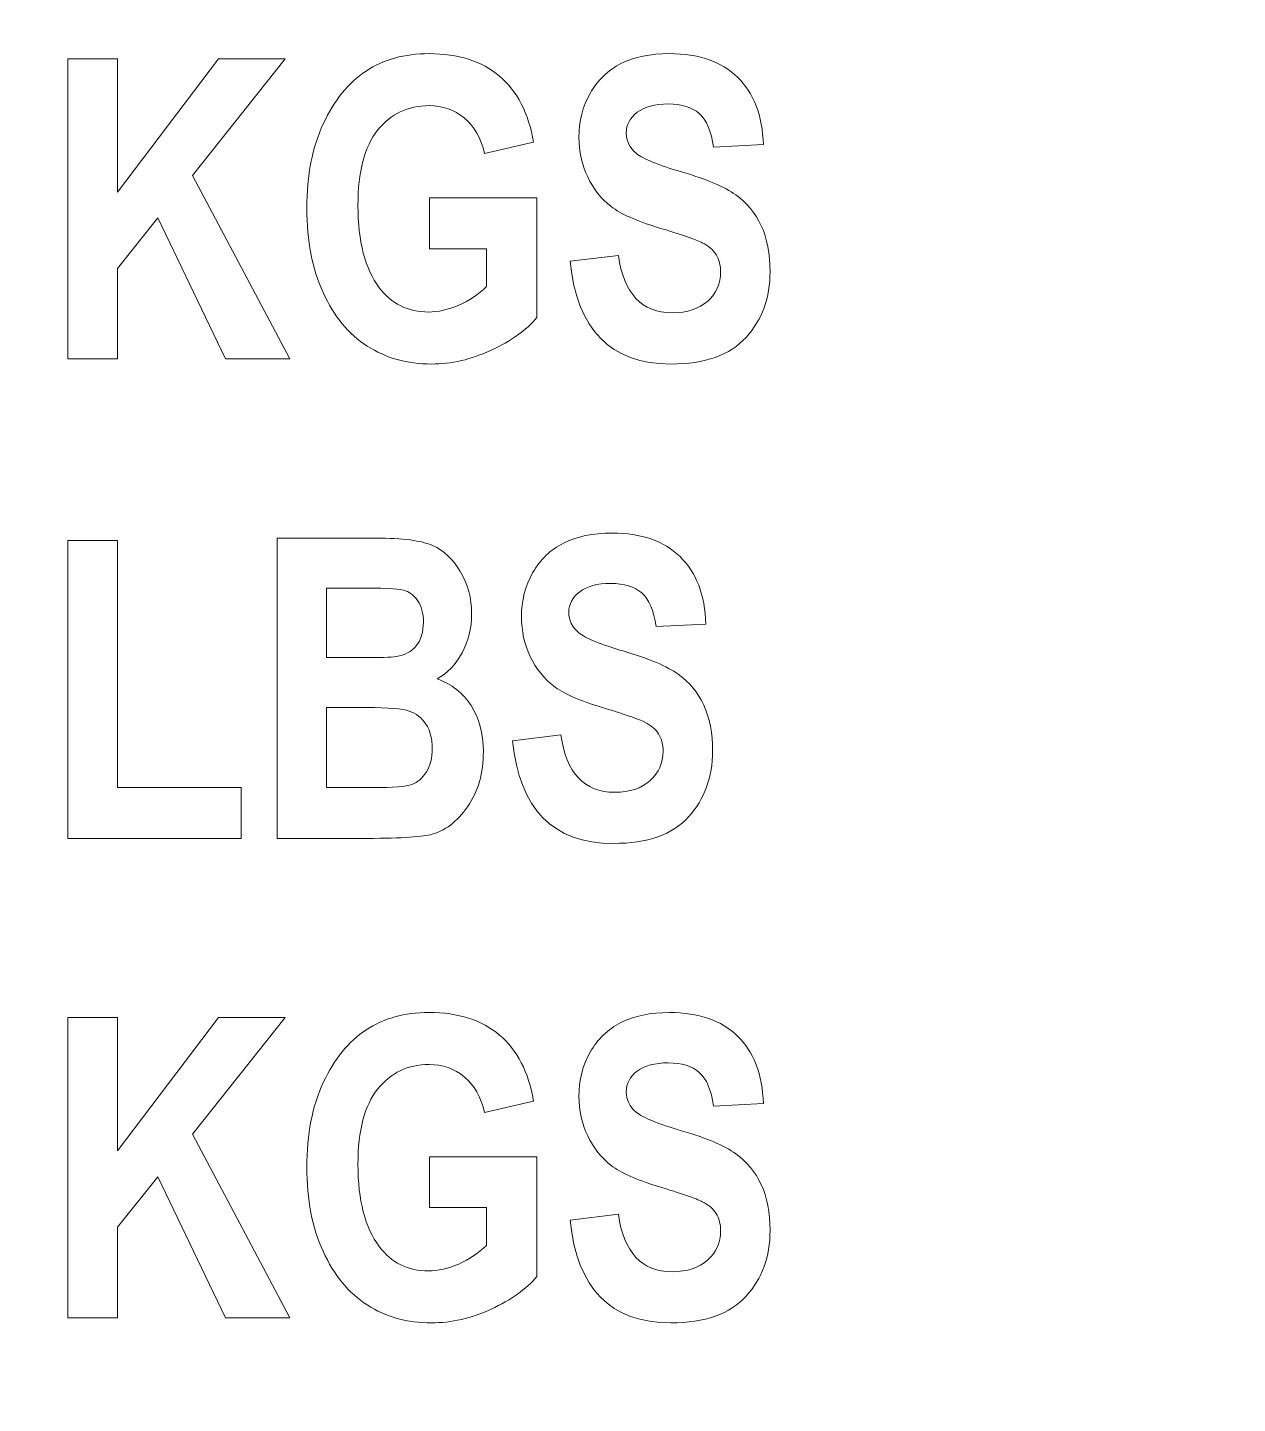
# Model space of a CAD drawing. Header units: centimetres. Extents: x -58 to 58, y -29 to 29.
# Drawn here: x -31.637 to -30.555, y 6.762 to 7.992 of the extents above; entities that cross this region are included whole.
import ezdxf

# ---------------------------------------------------------------- set-up
doc = ezdxf.new("R2010")
doc.units = ezdxf.units.CM
doc.header["$MEASUREMENT"] = 0
doc.layers.add('Layer 1', color=7, linetype='Continuous')

msp = doc.modelspace()

# ---------------------------------------------------------------- linework, layer by layer
at = {"layer": 'Layer 1', "lineweight": 9}
msp.add_open_spline([(-29.29362, 12.7031), (-29.29362, 12.7031), (-31.3736, 12.7031), (-31.3736, 12.7031), (-31.3736, 12.7031), (-31.3736, 12.7031), (-31.3736, 12.96309), (-31.3736, 12.96309), (-31.3736, 12.96309), (-31.3736, 12.96309), (-36.47356, 12.96309), (-36.47356, 12.96309), (-36.47356, 12.96309), (-36.47356, 12.96309), (-41.57351, 12.96309), (-41.57351, 12.96309), (-41.57351, 12.96309), (-41.57351, 12.96309), (-41.57351, 12.7031), (-41.57351, 12.7031), (-41.57351, 12.7031), (-41.57351, 12.7031), (-43.65349, 12.7031), (-43.65349, 12.7031), (-43.65349, 12.7031), (-43.65349, 12.7031), (-43.65349, -2.97676), (-43.65349, -2.97676), (-43.65349, -2.97676), (-43.65349, -2.97676), (-43.37349, -2.97676), (-43.37349, -2.97676), (-43.37349, -2.97676), (-43.37349, -2.97676), (-43.37349, -3.23675), (-43.37349, -3.23675), (-43.37349, -3.23675), (-43.37349, -3.23675), (-43.07349, -3.23675), (-43.07349, -3.23675), (-43.07349, -3.23675), (-43.07349, -3.23675), (-43.07349, -2.97676), (-43.07349, -2.97676), (-43.07349, -2.97676), (-43.07349, -2.97676), (-42.87349, -2.97676), (-42.87349, -2.97676), (-42.87349, -2.97676), (-42.87349, -2.97676), (-42.87349, -2.45676), (-42.87349, -2.45676), (-42.87349, -2.45676), (-42.87349, -2.45676), (-41.57351, -2.45676), (-41.57351, -2.45676), (-41.57351, -2.45676), (-41.57351, -2.45676), (-41.57351, -2.71676), (-41.57351, -2.71676), (-41.57351, -2.71676), (-41.57351, -2.71676), (-36.47356, -2.71676), (-36.47356, -2.71676), (-36.47356, -2.71676), (-36.47356, -2.71676), (-31.3736, -2.71676), (-31.3736, -2.71676), (-31.3736, -2.71676), (-31.3736, -2.71676), (-31.3736, -2.45676), (-31.3736, -2.45676), (-31.3736, -2.45676), (-31.3736, -2.45676), (-30.07362, -2.45676), (-30.07362, -2.45676), (-30.07362, -2.45676), (-30.07362, -2.45676), (-30.07362, -2.97676), (-30.07362, -2.97676), (-30.07362, -2.97676), (-30.07362, -2.97676), (-29.87362, -2.97676), (-29.87362, -2.97676), (-29.87362, -2.97676), (-29.87362, -2.97676), (-29.87362, -3.23675), (-29.87362, -3.23675), (-29.87362, -3.23675), (-29.87362, -3.23675), (-29.57362, -3.23675), (-29.57362, -3.23675), (-29.57362, -3.23675), (-29.57362, -3.23675), (-29.57362, -2.97676), (-29.57362, -2.97676), (-29.57362, -2.97676), (-29.57362, -2.97676), (-29.29362, -2.97676), (-29.29362, -2.97676), (-29.29362, -2.97676), (-29.29362, -2.97676), (-29.29362, 12.7031), (-29.29362, 12.7031)], degree=3, knots=[0, 0, 0, 0, 0.037037, 0.037037, 0.037037, 0.037037, 0.0740741, 0.0740741, 0.0740741, 0.0740741, 0.1111111, 0.1111111, 0.1111111, 0.1111111, 0.1481481, 0.1481481, 0.1481481, 0.1481481, 0.1851852, 0.1851852, 0.1851852, 0.1851852, 0.2222222, 0.2222222, 0.2222222, 0.2222222, 0.2592593, 0.2592593, 0.2592593, 0.2592593, 0.2962963, 0.2962963, 0.2962963, 0.2962963, 0.3333333, 0.3333333, 0.3333333, 0.3333333, 0.3703704, 0.3703704, 0.3703704, 0.3703704, 0.4074074, 0.4074074, 0.4074074, 0.4074074, 0.4444444, 0.4444444, 0.4444444, 0.4444444, 0.4814815, 0.4814815, 0.4814815, 0.4814815, 0.5185185, 0.5185185, 0.5185185, 0.5185185, 0.5555556, 0.5555556, 0.5555556, 0.5555556, 0.5925926, 0.5925926, 0.5925926, 0.5925926, 0.6296296, 0.6296296, 0.6296296, 0.6296296, 0.6666667, 0.6666667, 0.6666667, 0.6666667, 0.7037037, 0.7037037, 0.7037037, 0.7037037, 0.7407407, 0.7407407, 0.7407407, 0.7407407, 0.7777778, 0.7777778, 0.7777778, 0.7777778, 0.8148148, 0.8148148, 0.8148148, 0.8148148, 0.8518519, 0.8518519, 0.8518519, 0.8518519, 0.8888889, 0.8888889, 0.8888889, 0.8888889, 0.9259259, 0.9259259, 0.9259259, 0.9259259, 1, 1, 1, 1], dxfattribs=at)
at = {"layer": 'Layer 1', "color": 140, "lineweight": 9}
for points, knots in [([(-31.60129, 7.6956), (-31.60129, 7.6956), (-31.60129, 7.9641), (-31.60129, 7.9641), (-31.60129, 7.9641), (-31.60129, 7.9641), (-31.55704, 7.9641), (-31.55704, 7.9641), (-31.55704, 7.9641), (-31.55704, 7.9641), (-31.55704, 7.84479), (-31.55704, 7.84479), (-31.55704, 7.84479), (-31.55704, 7.84479), (-31.46673, 7.9641), (-31.46673, 7.9641), (-31.46673, 7.9641), (-31.46673, 7.9641), (-31.40685, 7.9641), (-31.40685, 7.9641), (-31.40685, 7.9641), (-31.40685, 7.9641), (-31.48998, 7.85973), (-31.48998, 7.85973), (-31.48998, 7.85973), (-31.48998, 7.85973), (-31.40273, 7.6956), (-31.40273, 7.6956), (-31.40273, 7.6956), (-31.40273, 7.6956), (-31.46029, 7.6956), (-31.46029, 7.6956), (-31.46029, 7.6956), (-31.46029, 7.6956), (-31.52091, 7.82173), (-31.52091, 7.82173), (-31.52091, 7.82173), (-31.52091, 7.82173), (-31.55704, 7.7766), (-31.55704, 7.7766), (-31.55704, 7.7766), (-31.55704, 7.7766), (-31.55704, 7.6956), (-31.55704, 7.6956), (-31.55704, 7.6956), (-31.55704, 7.6956), (-31.60129, 7.6956), (-31.60129, 7.6956)], [0, 0, 0, 0, 0.0769231, 0.0769231, 0.0769231, 0.0769231, 0.1538462, 0.1538462, 0.1538462, 0.1538462, 0.2307692, 0.2307692, 0.2307692, 0.2307692, 0.3076923, 0.3076923, 0.3076923, 0.3076923, 0.3846154, 0.3846154, 0.3846154, 0.3846154, 0.4615385, 0.4615385, 0.4615385, 0.4615385, 0.5384615, 0.5384615, 0.5384615, 0.5384615, 0.6153846, 0.6153846, 0.6153846, 0.6153846, 0.6923077, 0.6923077, 0.6923077, 0.6923077, 0.7692308, 0.7692308, 0.7692308, 0.7692308, 0.8461538, 0.8461538, 0.8461538, 0.8461538, 1, 1, 1, 1]), ([(-31.27772, 7.79423), (-31.27772, 7.79423), (-31.27772, 7.8396), (-31.27772, 7.8396), (-31.27772, 7.8396), (-31.27772, 7.8396), (-31.18172, 7.8396), (-31.18172, 7.8396), (-31.18172, 7.8396), (-31.18172, 7.8396), (-31.18172, 7.73266), (-31.18172, 7.73266), (-31.18172, 7.73266), (-31.19135, 7.72129), (-31.20504, 7.71154), (-31.22272, 7.70335), (-31.22272, 7.70335), (-31.24047, 7.69516), (-31.25822, 7.6911), (-31.27604, 7.6911), (-31.27604, 7.6911), (-31.29779, 7.6911), (-31.31697, 7.69641), (-31.33354, 7.7071), (-31.33354, 7.7071), (-31.35016, 7.71779), (-31.36335, 7.73379), (-31.37304, 7.7551), (-31.37304, 7.7551), (-31.38272, 7.77635), (-31.3876, 7.80141), (-31.3876, 7.83023), (-31.3876, 7.83023), (-31.3876, 7.85973), (-31.38266, 7.88504), (-31.37285, 7.90598), (-31.37285, 7.90598), (-31.36304, 7.92698), (-31.35029, 7.94266), (-31.3346, 7.95304), (-31.3346, 7.95304), (-31.31891, 7.96341), (-31.30016, 7.9686), (-31.27829, 7.9686), (-31.27829, 7.9686), (-31.25204, 7.9686), (-31.23104, 7.96191), (-31.21522, 7.94848), (-31.21522, 7.94848), (-31.19941, 7.9351), (-31.18922, 7.91541), (-31.18472, 7.88948), (-31.18472, 7.88948), (-31.18472, 7.88948), (-31.2286, 7.87935), (-31.2286, 7.87935), (-31.2286, 7.87935), (-31.23191, 7.89316), (-31.23791, 7.90373), (-31.24672, 7.9111), (-31.24672, 7.9111), (-31.25554, 7.91841), (-31.26604, 7.9221), (-31.27829, 7.9221), (-31.27829, 7.9221), (-31.29722, 7.9221), (-31.31254, 7.91479), (-31.32429, 7.9001), (-31.32429, 7.9001), (-31.33597, 7.88541), (-31.34185, 7.86304), (-31.34185, 7.83298), (-31.34185, 7.83298), (-31.34185, 7.80066), (-31.33547, 7.77616), (-31.32279, 7.75935), (-31.32279, 7.75935), (-31.31197, 7.74485), (-31.29722, 7.7376), (-31.27872, 7.7376), (-31.27872, 7.7376), (-31.27004, 7.7376), (-31.26104, 7.73966), (-31.25172, 7.74373), (-31.25172, 7.74373), (-31.24235, 7.74779), (-31.23404, 7.75335), (-31.22672, 7.76035), (-31.22672, 7.76035), (-31.22672, 7.76035), (-31.22672, 7.79423), (-31.22672, 7.79423), (-31.22672, 7.79423), (-31.22672, 7.79423), (-31.27772, 7.79423), (-31.27772, 7.79423)], [0, 0, 0, 0, 0.04, 0.04, 0.04, 0.04, 0.08, 0.08, 0.08, 0.08, 0.12, 0.12, 0.12, 0.12, 0.16, 0.16, 0.16, 0.16, 0.2, 0.2, 0.2, 0.2, 0.24, 0.24, 0.24, 0.24, 0.28, 0.28, 0.28, 0.28, 0.32, 0.32, 0.32, 0.32, 0.36, 0.36, 0.36, 0.36, 0.4, 0.4, 0.4, 0.4, 0.44, 0.44, 0.44, 0.44, 0.48, 0.48, 0.48, 0.48, 0.52, 0.52, 0.52, 0.52, 0.56, 0.56, 0.56, 0.56, 0.6, 0.6, 0.6, 0.6, 0.64, 0.64, 0.64, 0.64, 0.68, 0.68, 0.68, 0.68, 0.72, 0.72, 0.72, 0.72, 0.76, 0.76, 0.76, 0.76, 0.8, 0.8, 0.8, 0.8, 0.84, 0.84, 0.84, 0.84, 0.88, 0.88, 0.88, 0.88, 0.92, 0.92, 0.92, 0.92, 1, 1, 1, 1]), ([(-31.15204, 7.78298), (-31.15204, 7.78298), (-31.10891, 7.78823), (-31.10891, 7.78823), (-31.10891, 7.78823), (-31.10404, 7.75398), (-31.08798, 7.73685), (-31.06079, 7.73685), (-31.06079, 7.73685), (-31.04729, 7.73685), (-31.03673, 7.74035), (-31.02898, 7.74735), (-31.02898, 7.74735), (-31.02129, 7.75435), (-31.01741, 7.76304), (-31.01741, 7.77341), (-31.01741, 7.77341), (-31.01741, 7.77954), (-31.01879, 7.78466), (-31.02148, 7.78898), (-31.02148, 7.78898), (-31.02416, 7.79323), (-31.02829, 7.79673), (-31.03379, 7.79948), (-31.03379, 7.79948), (-31.03929, 7.80223), (-31.05266, 7.80685), (-31.07379, 7.81329), (-31.07379, 7.81329), (-31.09273, 7.81904), (-31.1066, 7.82523), (-31.11541, 7.83191), (-31.11541, 7.83191), (-31.12416, 7.83866), (-31.13116, 7.84748), (-31.13635, 7.85835), (-31.13635, 7.85835), (-31.14154, 7.86929), (-31.14416, 7.88104), (-31.14416, 7.8936), (-31.14416, 7.8936), (-31.14416, 7.90823), (-31.14085, 7.92141), (-31.13416, 7.9331), (-31.13416, 7.9331), (-31.12748, 7.94479), (-31.11829, 7.95366), (-31.10654, 7.95966), (-31.10654, 7.95966), (-31.09479, 7.9656), (-31.08029, 7.9686), (-31.06304, 7.9686), (-31.06304, 7.9686), (-31.0371, 7.9686), (-31.01685, 7.9616), (-31.00229, 7.94754), (-31.00229, 7.94754), (-30.98773, 7.93348), (-30.98004, 7.91335), (-30.97916, 7.88723), (-30.97916, 7.88723), (-30.97916, 7.88723), (-31.02379, 7.88498), (-31.02379, 7.88498), (-31.02379, 7.88498), (-31.02573, 7.89929), (-31.02998, 7.90935), (-31.03648, 7.91504), (-31.03648, 7.91504), (-31.04298, 7.92073), (-31.05223, 7.9236), (-31.06429, 7.9236), (-31.06429, 7.9236), (-31.07629, 7.9236), (-31.08554, 7.9211), (-31.09204, 7.91616), (-31.09204, 7.91616), (-31.09854, 7.91123), (-31.10179, 7.9051), (-31.10179, 7.89773), (-31.10179, 7.89773), (-31.10179, 7.89048), (-31.09879, 7.88441), (-31.09285, 7.87948), (-31.09285, 7.87948), (-31.08691, 7.87454), (-31.07335, 7.86898), (-31.05229, 7.86291), (-31.05229, 7.86291), (-31.02991, 7.85635), (-31.01379, 7.84948), (-31.00385, 7.84235), (-31.00385, 7.84235), (-30.99391, 7.83516), (-30.98629, 7.82598), (-30.98104, 7.81473), (-30.98104, 7.81473), (-30.97579, 7.80341), (-30.97316, 7.78973), (-30.97316, 7.7736), (-30.97316, 7.7736), (-30.97316, 7.75035), (-30.98035, 7.73073), (-30.99466, 7.71491), (-30.99466, 7.71491), (-31.00904, 7.69904), (-31.03148, 7.6911), (-31.06198, 7.6911), (-31.06198, 7.6911), (-31.11591, 7.6911), (-31.14591, 7.72173), (-31.15204, 7.78298)], [0, 0, 0, 0, 0.0344828, 0.0344828, 0.0344828, 0.0344828, 0.0689655, 0.0689655, 0.0689655, 0.0689655, 0.1034483, 0.1034483, 0.1034483, 0.1034483, 0.137931, 0.137931, 0.137931, 0.137931, 0.1724138, 0.1724138, 0.1724138, 0.1724138, 0.2068966, 0.2068966, 0.2068966, 0.2068966, 0.2413793, 0.2413793, 0.2413793, 0.2413793, 0.2758621, 0.2758621, 0.2758621, 0.2758621, 0.3103448, 0.3103448, 0.3103448, 0.3103448, 0.3448276, 0.3448276, 0.3448276, 0.3448276, 0.3793103, 0.3793103, 0.3793103, 0.3793103, 0.4137931, 0.4137931, 0.4137931, 0.4137931, 0.4482759, 0.4482759, 0.4482759, 0.4482759, 0.4827586, 0.4827586, 0.4827586, 0.4827586, 0.5172414, 0.5172414, 0.5172414, 0.5172414, 0.5517241, 0.5517241, 0.5517241, 0.5517241, 0.5862069, 0.5862069, 0.5862069, 0.5862069, 0.6206897, 0.6206897, 0.6206897, 0.6206897, 0.6551724, 0.6551724, 0.6551724, 0.6551724, 0.6896552, 0.6896552, 0.6896552, 0.6896552, 0.7241379, 0.7241379, 0.7241379, 0.7241379, 0.7586207, 0.7586207, 0.7586207, 0.7586207, 0.7931034, 0.7931034, 0.7931034, 0.7931034, 0.8275862, 0.8275862, 0.8275862, 0.8275862, 0.862069, 0.862069, 0.862069, 0.862069, 0.8965517, 0.8965517, 0.8965517, 0.8965517, 0.9310345, 0.9310345, 0.9310345, 0.9310345, 1, 1, 1, 1]), ([(-31.60129, 7.26691), (-31.60129, 7.26691), (-31.60129, 7.53316), (-31.60129, 7.53316), (-31.60129, 7.53316), (-31.60129, 7.53316), (-31.55704, 7.53316), (-31.55704, 7.53316), (-31.55704, 7.53316), (-31.55704, 7.53316), (-31.55704, 7.31229), (-31.55704, 7.31229), (-31.55704, 7.31229), (-31.55704, 7.31229), (-31.44641, 7.31229), (-31.44641, 7.31229), (-31.44641, 7.31229), (-31.44641, 7.31229), (-31.44641, 7.26691), (-31.44641, 7.26691), (-31.44641, 7.26691), (-31.44641, 7.26691), (-31.60129, 7.26691), (-31.60129, 7.26691)], [0, 0, 0, 0, 0.1428571, 0.1428571, 0.1428571, 0.1428571, 0.2857143, 0.2857143, 0.2857143, 0.2857143, 0.4285714, 0.4285714, 0.4285714, 0.4285714, 0.5714286, 0.5714286, 0.5714286, 0.5714286, 0.7142857, 0.7142857, 0.7142857, 0.7142857, 1, 1, 1, 1]), ([(-31.41416, 7.53541), (-31.41416, 7.53541), (-31.32585, 7.53541), (-31.32585, 7.53541), (-31.32585, 7.53541), (-31.30178, 7.53541), (-31.28485, 7.53322), (-31.27503, 7.52879), (-31.27503, 7.52879), (-31.26522, 7.52441), (-31.25697, 7.51666), (-31.25028, 7.50554), (-31.25028, 7.50554), (-31.24353, 7.49441), (-31.24016, 7.48185), (-31.24016, 7.46779), (-31.24016, 7.46779), (-31.24016, 7.45485), (-31.24303, 7.44316), (-31.24872, 7.43272), (-31.24872, 7.43272), (-31.25447, 7.42222), (-31.26191, 7.41454), (-31.27103, 7.40954), (-31.27103, 7.40954), (-31.2581, 7.40491), (-31.24797, 7.39697), (-31.24066, 7.38572), (-31.24066, 7.38572), (-31.23335, 7.37447), (-31.22966, 7.36085), (-31.22966, 7.34472), (-31.22966, 7.34472), (-31.22966, 7.32516), (-31.23435, 7.30866), (-31.24378, 7.29522), (-31.24378, 7.29522), (-31.25316, 7.28172), (-31.26428, 7.27341), (-31.2771, 7.27022), (-31.2771, 7.27022), (-31.28603, 7.26804), (-31.30672, 7.26691), (-31.33922, 7.26691), (-31.33922, 7.26691), (-31.33922, 7.26691), (-31.41416, 7.26691), (-31.41416, 7.26691), (-31.41416, 7.26691), (-31.41416, 7.26691), (-31.41416, 7.53541), (-31.41416, 7.53541)], [0, 0, 0, 0, 0.0714286, 0.0714286, 0.0714286, 0.0714286, 0.1428571, 0.1428571, 0.1428571, 0.1428571, 0.2142857, 0.2142857, 0.2142857, 0.2142857, 0.2857143, 0.2857143, 0.2857143, 0.2857143, 0.3571429, 0.3571429, 0.3571429, 0.3571429, 0.4285714, 0.4285714, 0.4285714, 0.4285714, 0.5, 0.5, 0.5, 0.5, 0.5714286, 0.5714286, 0.5714286, 0.5714286, 0.6428571, 0.6428571, 0.6428571, 0.6428571, 0.7142857, 0.7142857, 0.7142857, 0.7142857, 0.7857143, 0.7857143, 0.7857143, 0.7857143, 0.8571429, 0.8571429, 0.8571429, 0.8571429, 1, 1, 1, 1]), ([(-31.20347, 7.35429), (-31.20347, 7.35429), (-31.16034, 7.35954), (-31.16034, 7.35954), (-31.16034, 7.35954), (-31.15547, 7.32529), (-31.13941, 7.30816), (-31.11222, 7.30816), (-31.11222, 7.30816), (-31.09872, 7.30816), (-31.08816, 7.31166), (-31.08041, 7.31866), (-31.08041, 7.31866), (-31.07272, 7.32566), (-31.06884, 7.33435), (-31.06884, 7.34472), (-31.06884, 7.34472), (-31.06884, 7.35085), (-31.07022, 7.35597), (-31.07291, 7.36029), (-31.07291, 7.36029), (-31.07559, 7.36454), (-31.07972, 7.36804), (-31.08522, 7.37079), (-31.08522, 7.37079), (-31.09072, 7.37354), (-31.10409, 7.37816), (-31.12522, 7.3846), (-31.12522, 7.3846), (-31.14416, 7.39035), (-31.15803, 7.39654), (-31.16684, 7.40322), (-31.16684, 7.40322), (-31.17559, 7.40997), (-31.18259, 7.41879), (-31.18778, 7.42966), (-31.18778, 7.42966), (-31.19297, 7.4406), (-31.19559, 7.45235), (-31.19559, 7.46491), (-31.19559, 7.46491), (-31.19559, 7.47954), (-31.19228, 7.49272), (-31.18559, 7.50441), (-31.18559, 7.50441), (-31.17891, 7.5161), (-31.16972, 7.52497), (-31.15797, 7.53097), (-31.15797, 7.53097), (-31.14622, 7.53691), (-31.13172, 7.53991), (-31.11447, 7.53991), (-31.11447, 7.53991), (-31.08853, 7.53991), (-31.06828, 7.53291), (-31.05372, 7.51885), (-31.05372, 7.51885), (-31.03916, 7.50479), (-31.03147, 7.48466), (-31.03059, 7.45854), (-31.03059, 7.45854), (-31.03059, 7.45854), (-31.07522, 7.45629), (-31.07522, 7.45629), (-31.07522, 7.45629), (-31.07716, 7.4706), (-31.08141, 7.48066), (-31.08791, 7.48635), (-31.08791, 7.48635), (-31.09441, 7.49204), (-31.10366, 7.49491), (-31.11572, 7.49491), (-31.11572, 7.49491), (-31.12772, 7.49491), (-31.13697, 7.49241), (-31.14347, 7.48747), (-31.14347, 7.48747), (-31.14997, 7.48254), (-31.15322, 7.47641), (-31.15322, 7.46904), (-31.15322, 7.46904), (-31.15322, 7.46179), (-31.15022, 7.45572), (-31.14428, 7.45079), (-31.14428, 7.45079), (-31.13834, 7.44585), (-31.12478, 7.44029), (-31.10372, 7.43422), (-31.10372, 7.43422), (-31.08134, 7.42766), (-31.06522, 7.42079), (-31.05528, 7.41366), (-31.05528, 7.41366), (-31.04534, 7.40647), (-31.03772, 7.39729), (-31.03247, 7.38604), (-31.03247, 7.38604), (-31.02722, 7.37472), (-31.02459, 7.36104), (-31.02459, 7.34491), (-31.02459, 7.34491), (-31.02459, 7.32166), (-31.03178, 7.30204), (-31.04609, 7.28622), (-31.04609, 7.28622), (-31.06047, 7.27035), (-31.08291, 7.26241), (-31.11341, 7.26241), (-31.11341, 7.26241), (-31.16734, 7.26241), (-31.19734, 7.29304), (-31.20347, 7.35429)], [0, 0, 0, 0, 0.0344828, 0.0344828, 0.0344828, 0.0344828, 0.0689655, 0.0689655, 0.0689655, 0.0689655, 0.1034483, 0.1034483, 0.1034483, 0.1034483, 0.137931, 0.137931, 0.137931, 0.137931, 0.1724138, 0.1724138, 0.1724138, 0.1724138, 0.2068966, 0.2068966, 0.2068966, 0.2068966, 0.2413793, 0.2413793, 0.2413793, 0.2413793, 0.2758621, 0.2758621, 0.2758621, 0.2758621, 0.3103448, 0.3103448, 0.3103448, 0.3103448, 0.3448276, 0.3448276, 0.3448276, 0.3448276, 0.3793103, 0.3793103, 0.3793103, 0.3793103, 0.4137931, 0.4137931, 0.4137931, 0.4137931, 0.4482759, 0.4482759, 0.4482759, 0.4482759, 0.4827586, 0.4827586, 0.4827586, 0.4827586, 0.5172414, 0.5172414, 0.5172414, 0.5172414, 0.5517241, 0.5517241, 0.5517241, 0.5517241, 0.5862069, 0.5862069, 0.5862069, 0.5862069, 0.6206897, 0.6206897, 0.6206897, 0.6206897, 0.6551724, 0.6551724, 0.6551724, 0.6551724, 0.6896552, 0.6896552, 0.6896552, 0.6896552, 0.7241379, 0.7241379, 0.7241379, 0.7241379, 0.7586207, 0.7586207, 0.7586207, 0.7586207, 0.7931034, 0.7931034, 0.7931034, 0.7931034, 0.8275862, 0.8275862, 0.8275862, 0.8275862, 0.862069, 0.862069, 0.862069, 0.862069, 0.8965517, 0.8965517, 0.8965517, 0.8965517, 0.9310345, 0.9310345, 0.9310345, 0.9310345, 1, 1, 1, 1]), ([(-31.36991, 7.49079), (-31.36991, 7.49079), (-31.36991, 7.42854), (-31.36991, 7.42854), (-31.36991, 7.42854), (-31.36991, 7.42854), (-31.34041, 7.42854), (-31.34041, 7.42854), (-31.34041, 7.42854), (-31.32272, 7.42854), (-31.31178, 7.42885), (-31.3076, 7.42947), (-31.3076, 7.42947), (-31.29997, 7.43066), (-31.29403, 7.43391), (-31.28972, 7.4391), (-31.28972, 7.4391), (-31.28541, 7.44429), (-31.28328, 7.45135), (-31.28328, 7.46029), (-31.28328, 7.46029), (-31.28328, 7.46829), (-31.28503, 7.47472), (-31.28853, 7.47966), (-31.28853, 7.47966), (-31.29203, 7.48466), (-31.29628, 7.48772), (-31.30128, 7.48897), (-31.30128, 7.48897), (-31.30622, 7.49016), (-31.32053, 7.49079), (-31.3441, 7.49079), (-31.3441, 7.49079), (-31.3441, 7.49079), (-31.36991, 7.49079), (-31.36991, 7.49079)], [0, 0, 0, 0, 0.1, 0.1, 0.1, 0.1, 0.2, 0.2, 0.2, 0.2, 0.3, 0.3, 0.3, 0.3, 0.4, 0.4, 0.4, 0.4, 0.5, 0.5, 0.5, 0.5, 0.6, 0.6, 0.6, 0.6, 0.7, 0.7, 0.7, 0.7, 0.8, 0.8, 0.8, 0.8, 1, 1, 1, 1]), ([(-31.36991, 7.38391), (-31.36991, 7.38391), (-31.36991, 7.31229), (-31.36991, 7.31229), (-31.36991, 7.31229), (-31.36991, 7.31229), (-31.32853, 7.31229), (-31.32853, 7.31229), (-31.32853, 7.31229), (-31.31041, 7.31229), (-31.29878, 7.31322), (-31.2936, 7.3151), (-31.2936, 7.3151), (-31.28847, 7.31704), (-31.28416, 7.32072), (-31.28066, 7.32629), (-31.28066, 7.32629), (-31.27716, 7.33179), (-31.27541, 7.33885), (-31.27541, 7.34735), (-31.27541, 7.34735), (-31.27541, 7.35616), (-31.27728, 7.36335), (-31.28103, 7.36904), (-31.28103, 7.36904), (-31.28478, 7.37466), (-31.28972, 7.3786), (-31.29591, 7.38072), (-31.29591, 7.38072), (-31.3021, 7.38285), (-31.31472, 7.38391), (-31.33385, 7.38391), (-31.33385, 7.38391), (-31.33385, 7.38391), (-31.36991, 7.38391), (-31.36991, 7.38391)], [0, 0, 0, 0, 0.1, 0.1, 0.1, 0.1, 0.2, 0.2, 0.2, 0.2, 0.3, 0.3, 0.3, 0.3, 0.4, 0.4, 0.4, 0.4, 0.5, 0.5, 0.5, 0.5, 0.6, 0.6, 0.6, 0.6, 0.7, 0.7, 0.7, 0.7, 0.8, 0.8, 0.8, 0.8, 1, 1, 1, 1]), ([(-31.60129, 6.83821), (-31.60129, 6.83821), (-31.60129, 7.10671), (-31.60129, 7.10671), (-31.60129, 7.10671), (-31.60129, 7.10671), (-31.55704, 7.10671), (-31.55704, 7.10671), (-31.55704, 7.10671), (-31.55704, 7.10671), (-31.55704, 6.9874), (-31.55704, 6.9874), (-31.55704, 6.9874), (-31.55704, 6.9874), (-31.46673, 7.10671), (-31.46673, 7.10671), (-31.46673, 7.10671), (-31.46673, 7.10671), (-31.40685, 7.10671), (-31.40685, 7.10671), (-31.40685, 7.10671), (-31.40685, 7.10671), (-31.48998, 7.00234), (-31.48998, 7.00234), (-31.48998, 7.00234), (-31.48998, 7.00234), (-31.40273, 6.83821), (-31.40273, 6.83821), (-31.40273, 6.83821), (-31.40273, 6.83821), (-31.46029, 6.83821), (-31.46029, 6.83821), (-31.46029, 6.83821), (-31.46029, 6.83821), (-31.52091, 6.96434), (-31.52091, 6.96434), (-31.52091, 6.96434), (-31.52091, 6.96434), (-31.55704, 6.91921), (-31.55704, 6.91921), (-31.55704, 6.91921), (-31.55704, 6.91921), (-31.55704, 6.83821), (-31.55704, 6.83821), (-31.55704, 6.83821), (-31.55704, 6.83821), (-31.60129, 6.83821), (-31.60129, 6.83821)], [0, 0, 0, 0, 0.0769231, 0.0769231, 0.0769231, 0.0769231, 0.1538462, 0.1538462, 0.1538462, 0.1538462, 0.2307692, 0.2307692, 0.2307692, 0.2307692, 0.3076923, 0.3076923, 0.3076923, 0.3076923, 0.3846154, 0.3846154, 0.3846154, 0.3846154, 0.4615385, 0.4615385, 0.4615385, 0.4615385, 0.5384615, 0.5384615, 0.5384615, 0.5384615, 0.6153846, 0.6153846, 0.6153846, 0.6153846, 0.6923077, 0.6923077, 0.6923077, 0.6923077, 0.7692308, 0.7692308, 0.7692308, 0.7692308, 0.8461538, 0.8461538, 0.8461538, 0.8461538, 1, 1, 1, 1]), ([(-31.27772, 6.93684), (-31.27772, 6.93684), (-31.27772, 6.98221), (-31.27772, 6.98221), (-31.27772, 6.98221), (-31.27772, 6.98221), (-31.18172, 6.98221), (-31.18172, 6.98221), (-31.18172, 6.98221), (-31.18172, 6.98221), (-31.18172, 6.87527), (-31.18172, 6.87527), (-31.18172, 6.87527), (-31.19135, 6.8639), (-31.20504, 6.85415), (-31.22272, 6.84596), (-31.22272, 6.84596), (-31.24047, 6.83777), (-31.25822, 6.83371), (-31.27604, 6.83371), (-31.27604, 6.83371), (-31.29779, 6.83371), (-31.31697, 6.83902), (-31.33354, 6.84971), (-31.33354, 6.84971), (-31.35016, 6.8604), (-31.36335, 6.8764), (-31.37304, 6.89771), (-31.37304, 6.89771), (-31.38272, 6.91896), (-31.3876, 6.94402), (-31.3876, 6.97284), (-31.3876, 6.97284), (-31.3876, 7.00234), (-31.38266, 7.02765), (-31.37285, 7.04859), (-31.37285, 7.04859), (-31.36304, 7.06959), (-31.35029, 7.08527), (-31.3346, 7.09565), (-31.3346, 7.09565), (-31.31891, 7.10602), (-31.30016, 7.11121), (-31.27829, 7.11121), (-31.27829, 7.11121), (-31.25204, 7.11121), (-31.23104, 7.10452), (-31.21522, 7.09109), (-31.21522, 7.09109), (-31.19941, 7.07771), (-31.18922, 7.05802), (-31.18472, 7.03209), (-31.18472, 7.03209), (-31.18472, 7.03209), (-31.2286, 7.02196), (-31.2286, 7.02196), (-31.2286, 7.02196), (-31.23191, 7.03577), (-31.23791, 7.04634), (-31.24672, 7.05371), (-31.24672, 7.05371), (-31.25554, 7.06102), (-31.26604, 7.06471), (-31.27829, 7.06471), (-31.27829, 7.06471), (-31.29722, 7.06471), (-31.31254, 7.0574), (-31.32429, 7.04271), (-31.32429, 7.04271), (-31.33597, 7.02802), (-31.34185, 7.00565), (-31.34185, 6.97559), (-31.34185, 6.97559), (-31.34185, 6.94327), (-31.33547, 6.91877), (-31.32279, 6.90196), (-31.32279, 6.90196), (-31.31197, 6.88746), (-31.29722, 6.88021), (-31.27872, 6.88021), (-31.27872, 6.88021), (-31.27004, 6.88021), (-31.26104, 6.88227), (-31.25172, 6.88634), (-31.25172, 6.88634), (-31.24235, 6.8904), (-31.23404, 6.89596), (-31.22672, 6.90296), (-31.22672, 6.90296), (-31.22672, 6.90296), (-31.22672, 6.93684), (-31.22672, 6.93684), (-31.22672, 6.93684), (-31.22672, 6.93684), (-31.27772, 6.93684), (-31.27772, 6.93684)], [0, 0, 0, 0, 0.04, 0.04, 0.04, 0.04, 0.08, 0.08, 0.08, 0.08, 0.12, 0.12, 0.12, 0.12, 0.16, 0.16, 0.16, 0.16, 0.2, 0.2, 0.2, 0.2, 0.24, 0.24, 0.24, 0.24, 0.28, 0.28, 0.28, 0.28, 0.32, 0.32, 0.32, 0.32, 0.36, 0.36, 0.36, 0.36, 0.4, 0.4, 0.4, 0.4, 0.44, 0.44, 0.44, 0.44, 0.48, 0.48, 0.48, 0.48, 0.52, 0.52, 0.52, 0.52, 0.56, 0.56, 0.56, 0.56, 0.6, 0.6, 0.6, 0.6, 0.64, 0.64, 0.64, 0.64, 0.68, 0.68, 0.68, 0.68, 0.72, 0.72, 0.72, 0.72, 0.76, 0.76, 0.76, 0.76, 0.8, 0.8, 0.8, 0.8, 0.84, 0.84, 0.84, 0.84, 0.88, 0.88, 0.88, 0.88, 0.92, 0.92, 0.92, 0.92, 1, 1, 1, 1]), ([(-31.15204, 6.92559), (-31.15204, 6.92559), (-31.10891, 6.93084), (-31.10891, 6.93084), (-31.10891, 6.93084), (-31.10404, 6.89659), (-31.08798, 6.87946), (-31.06079, 6.87946), (-31.06079, 6.87946), (-31.04729, 6.87946), (-31.03673, 6.88296), (-31.02898, 6.88996), (-31.02898, 6.88996), (-31.02129, 6.89696), (-31.01741, 6.90565), (-31.01741, 6.91602), (-31.01741, 6.91602), (-31.01741, 6.92215), (-31.01879, 6.92727), (-31.02148, 6.93159), (-31.02148, 6.93159), (-31.02416, 6.93584), (-31.02829, 6.93934), (-31.03379, 6.94209), (-31.03379, 6.94209), (-31.03929, 6.94484), (-31.05266, 6.94946), (-31.07379, 6.9559), (-31.07379, 6.9559), (-31.09273, 6.96165), (-31.1066, 6.96784), (-31.11541, 6.97452), (-31.11541, 6.97452), (-31.12416, 6.98127), (-31.13116, 6.99009), (-31.13635, 7.00096), (-31.13635, 7.00096), (-31.14154, 7.0119), (-31.14416, 7.02365), (-31.14416, 7.03621), (-31.14416, 7.03621), (-31.14416, 7.05084), (-31.14085, 7.06402), (-31.13416, 7.07571), (-31.13416, 7.07571), (-31.12748, 7.0874), (-31.11829, 7.09627), (-31.10654, 7.10227), (-31.10654, 7.10227), (-31.09479, 7.10821), (-31.08029, 7.11121), (-31.06304, 7.11121), (-31.06304, 7.11121), (-31.0371, 7.11121), (-31.01685, 7.10421), (-31.00229, 7.09015), (-31.00229, 7.09015), (-30.98773, 7.07609), (-30.98004, 7.05596), (-30.97916, 7.02984), (-30.97916, 7.02984), (-30.97916, 7.02984), (-31.02379, 7.02759), (-31.02379, 7.02759), (-31.02379, 7.02759), (-31.02573, 7.0419), (-31.02998, 7.05196), (-31.03648, 7.05765), (-31.03648, 7.05765), (-31.04298, 7.06334), (-31.05223, 7.06621), (-31.06429, 7.06621), (-31.06429, 7.06621), (-31.07629, 7.06621), (-31.08554, 7.06371), (-31.09204, 7.05877), (-31.09204, 7.05877), (-31.09854, 7.05384), (-31.10179, 7.04771), (-31.10179, 7.04034), (-31.10179, 7.04034), (-31.10179, 7.03309), (-31.09879, 7.02702), (-31.09285, 7.02209), (-31.09285, 7.02209), (-31.08691, 7.01715), (-31.07335, 7.01159), (-31.05229, 7.00552), (-31.05229, 7.00552), (-31.02991, 6.99896), (-31.01379, 6.99209), (-31.00385, 6.98496), (-31.00385, 6.98496), (-30.99391, 6.97777), (-30.98629, 6.96859), (-30.98104, 6.95734), (-30.98104, 6.95734), (-30.97579, 6.94602), (-30.97316, 6.93234), (-30.97316, 6.91621), (-30.97316, 6.91621), (-30.97316, 6.89296), (-30.98035, 6.87334), (-30.99466, 6.85752), (-30.99466, 6.85752), (-31.00904, 6.84165), (-31.03148, 6.83371), (-31.06198, 6.83371), (-31.06198, 6.83371), (-31.11591, 6.83371), (-31.14591, 6.86434), (-31.15204, 6.92559)], [0, 0, 0, 0, 0.0344828, 0.0344828, 0.0344828, 0.0344828, 0.0689655, 0.0689655, 0.0689655, 0.0689655, 0.1034483, 0.1034483, 0.1034483, 0.1034483, 0.137931, 0.137931, 0.137931, 0.137931, 0.1724138, 0.1724138, 0.1724138, 0.1724138, 0.2068966, 0.2068966, 0.2068966, 0.2068966, 0.2413793, 0.2413793, 0.2413793, 0.2413793, 0.2758621, 0.2758621, 0.2758621, 0.2758621, 0.3103448, 0.3103448, 0.3103448, 0.3103448, 0.3448276, 0.3448276, 0.3448276, 0.3448276, 0.3793103, 0.3793103, 0.3793103, 0.3793103, 0.4137931, 0.4137931, 0.4137931, 0.4137931, 0.4482759, 0.4482759, 0.4482759, 0.4482759, 0.4827586, 0.4827586, 0.4827586, 0.4827586, 0.5172414, 0.5172414, 0.5172414, 0.5172414, 0.5517241, 0.5517241, 0.5517241, 0.5517241, 0.5862069, 0.5862069, 0.5862069, 0.5862069, 0.6206897, 0.6206897, 0.6206897, 0.6206897, 0.6551724, 0.6551724, 0.6551724, 0.6551724, 0.6896552, 0.6896552, 0.6896552, 0.6896552, 0.7241379, 0.7241379, 0.7241379, 0.7241379, 0.7586207, 0.7586207, 0.7586207, 0.7586207, 0.7931034, 0.7931034, 0.7931034, 0.7931034, 0.8275862, 0.8275862, 0.8275862, 0.8275862, 0.862069, 0.862069, 0.862069, 0.862069, 0.8965517, 0.8965517, 0.8965517, 0.8965517, 0.9310345, 0.9310345, 0.9310345, 0.9310345, 1, 1, 1, 1])]:
    msp.add_open_spline(points, degree=3, knots=knots, dxfattribs=at)

doc.saveas('drawing.dxf')
